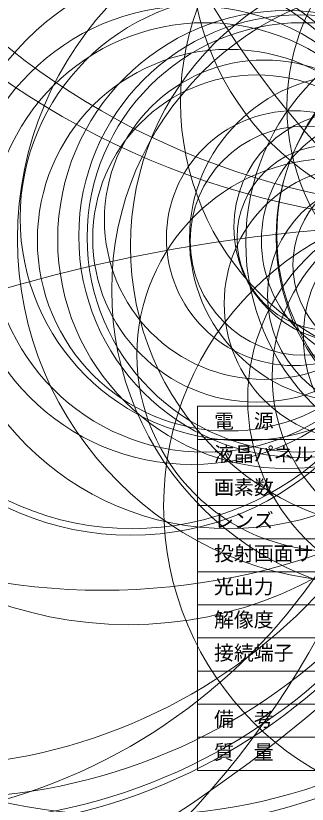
# Model space of a CAD drawing. Units: millimetres, scale not verified. Extents: x -410 to 1588, y -1151 to 502.
# Drawn here: x -89.9 to -45.9, y -61.6 to 57.5 of the extents above; entities that cross this region are included whole.
import ezdxf
from ezdxf.enums import TextEntityAlignment as Align

# ---------------------------------------------------------------- set-up
doc = ezdxf.new("R2010")
doc.units = ezdxf.units.MM
doc.header["$LTSCALE"] = 0.125
doc.layers.add('0-2_MOJI1', color=7, linetype='Continuous')
doc.layers.add('0-3_WAKU', color=1, linetype='Continuous', lineweight=18)
doc.layers.add('0-6_GAIKEI', color=1, linetype='Continuous', lineweight=18)
doc.styles.add('ＭＳ ゴシック', font='')
doc.styles.get('ＭＳ ゴシック').set_extended_font_data('MS Gothic')

msp = doc.modelspace()

# ---------------------------------------------------------------- linework, layer by layer
at = {"layer": '0-3_WAKU', "color": 4}
for p, q in [((-62.4907, -56.5009), (-62.4907, -1.5009)), ((-62.4907, -1.5009), (62.5093, -1.5009)), ((-62.4907, -56.5009), (62.5093, -56.5009))]:
    msp.add_line(p, q, dxfattribs=at)
at = {"layer": '0-3_WAKU'}
for p, q in [((-62.4907, -6.5009), (62.5093, -6.5009)), ((62.5093, -11.5009), (-62.4907, -11.5009)), ((62.5093, -16.5009), (-62.4907, -16.5009)), ((62.5093, -21.5009), (-62.4907, -21.5009)), ((-62.4907, -26.5009), (62.5093, -26.5009)), ((-62.4907, -31.5009), (62.5093, -31.5009)), ((-62.4907, -36.5009), (62.5093, -36.5009)), ((-62.4907, -41.5009), (62.5093, -41.5009)), ((-62.4907, -46.5009), (62.5093, -46.5009)), ((-62.4907, -51.5009), (62.5093, -51.5009))]:
    msp.add_line(p, q, dxfattribs=at)
at = {"layer": '0-6_GAIKEI', "color": 7}
for centre, radius in [((760.9411, -324.7701), 826.5869), ((-187.8148, 122.9657), 222.5099), ((59.3168, 131.8793), 139.9733), ((-20.0231, 142.3843), 114.4332), ((-138.4992, 37.2294), 155.3852), ((-76.8583, 70.4696), 99.7611), ((-72.5161, 24.7628), 88.1434), ((-15.839, 43.6909), 33.1518)]:
    msp.add_circle(centre, radius, dxfattribs=at)
at = {"layer": '0-6_GAIKEI'}
for centre, radius in [((-22.0475, 148.3378), 122.2576), ((-159.5913, 26.6348), 131.3029), ((-100.6382, 25.9454), 86.5628), ((-115.7025, 22.1384), 86.4698), ((-101.1028, 22.1384), 86.4698), ((-104.4433, 26.5377), 82.4406), ((-22.0435, 67.5308), 41.4507), ((-101.2065, 21.1509), 86.5277), ((-72.7036, 21.1509), 86.5277), ((-24.1042, 44.4276), 40.9371), ((-72.863, 24.8171), 59.3101), ((-37.7825, 23.7907), 51.8725), ((-72.5571, 22.2788), 43.2638), ((-72.3646, 23.2306), 43.2231), ((-57.7649, 23.2306), 43.2231), ((-29.3716, 22.7021), 43.238), ((-28.9607, 16.0438), 46.4664), ((-55.6222, 26.9233), 33.618), ((-63.32, 24.3411), 34.6202), ((-48.9956, 23.664), 34.5822), ((-46.9835, 24.1862), 33.423), ((-20.6173, 23.2412), 34.5785), ((-61.297, 23.9921), 32.4347), ((-46.6974, 23.9921), 32.4347), ((-18.1945, 23.992), 32.4347), ((-18.0547, 24.3096), 32.4575), ((-57.8305, 23.577), 28.8168), ((-52.4084, 26.6622), 24.1199), ((-53.5808, 23.8323), 24.7168), ((-38.9812, 23.8323), 24.7168), ((-47.9446, 23.8829), 19.238), ((-39.5523, 25.55), 17.4468), ((-33.6281, 23.5066), 19.2139), ((-46.3064, 23.4808), 17.2924), ((-42.5308, 23.9192), 13.9813), ((-41.9753, 6.2597), 29.6436), ((-37.7135, 14.0377), 20.7376), ((-33.8166, 19.8614), 14.2686), ((-34.3562, 15.2624), 17.5676), ((-21.4007, -16.5659), 46.1924), ((-25.0243, -0.4223), 29.886), ((-24.7308, 2.9966), 26.4671), ((-25.939, 8.9416), 20.574), ((-22.3669, -221.2302), 247.3105)]:
    msp.add_circle(centre, radius, dxfattribs=at)

# ---------------------------------------------------------------- texts
at = {"layer": '0-2_MOJI1', "style": 'ＭＳ ゴシック'}
for s, p in [('電\u3000源', (-59.9907, -5.5009)), ('液晶パネル', (-59.9907, -10.5009)), ('画素数', (-59.9907, -15.5009)), ('レンズ', (-59.9907, -20.5009)), ('投射画面サイズ', (-59.9907, -25.5009)), ('光出力', (-59.9907, -30.5009)), ('解像度', (-59.9907, -35.5009)), ('接続端子', (-59.9907, -40.5009)), ('備\u3000考', (-59.9907, -50.5009)), ('質\u3000量', (-59.9907, -55.5009))]:
    msp.add_text(s, height=2.199, dxfattribs=at).set_placement(p, align=Align.BOTTOM_LEFT)

doc.saveas('drawing.dxf')
